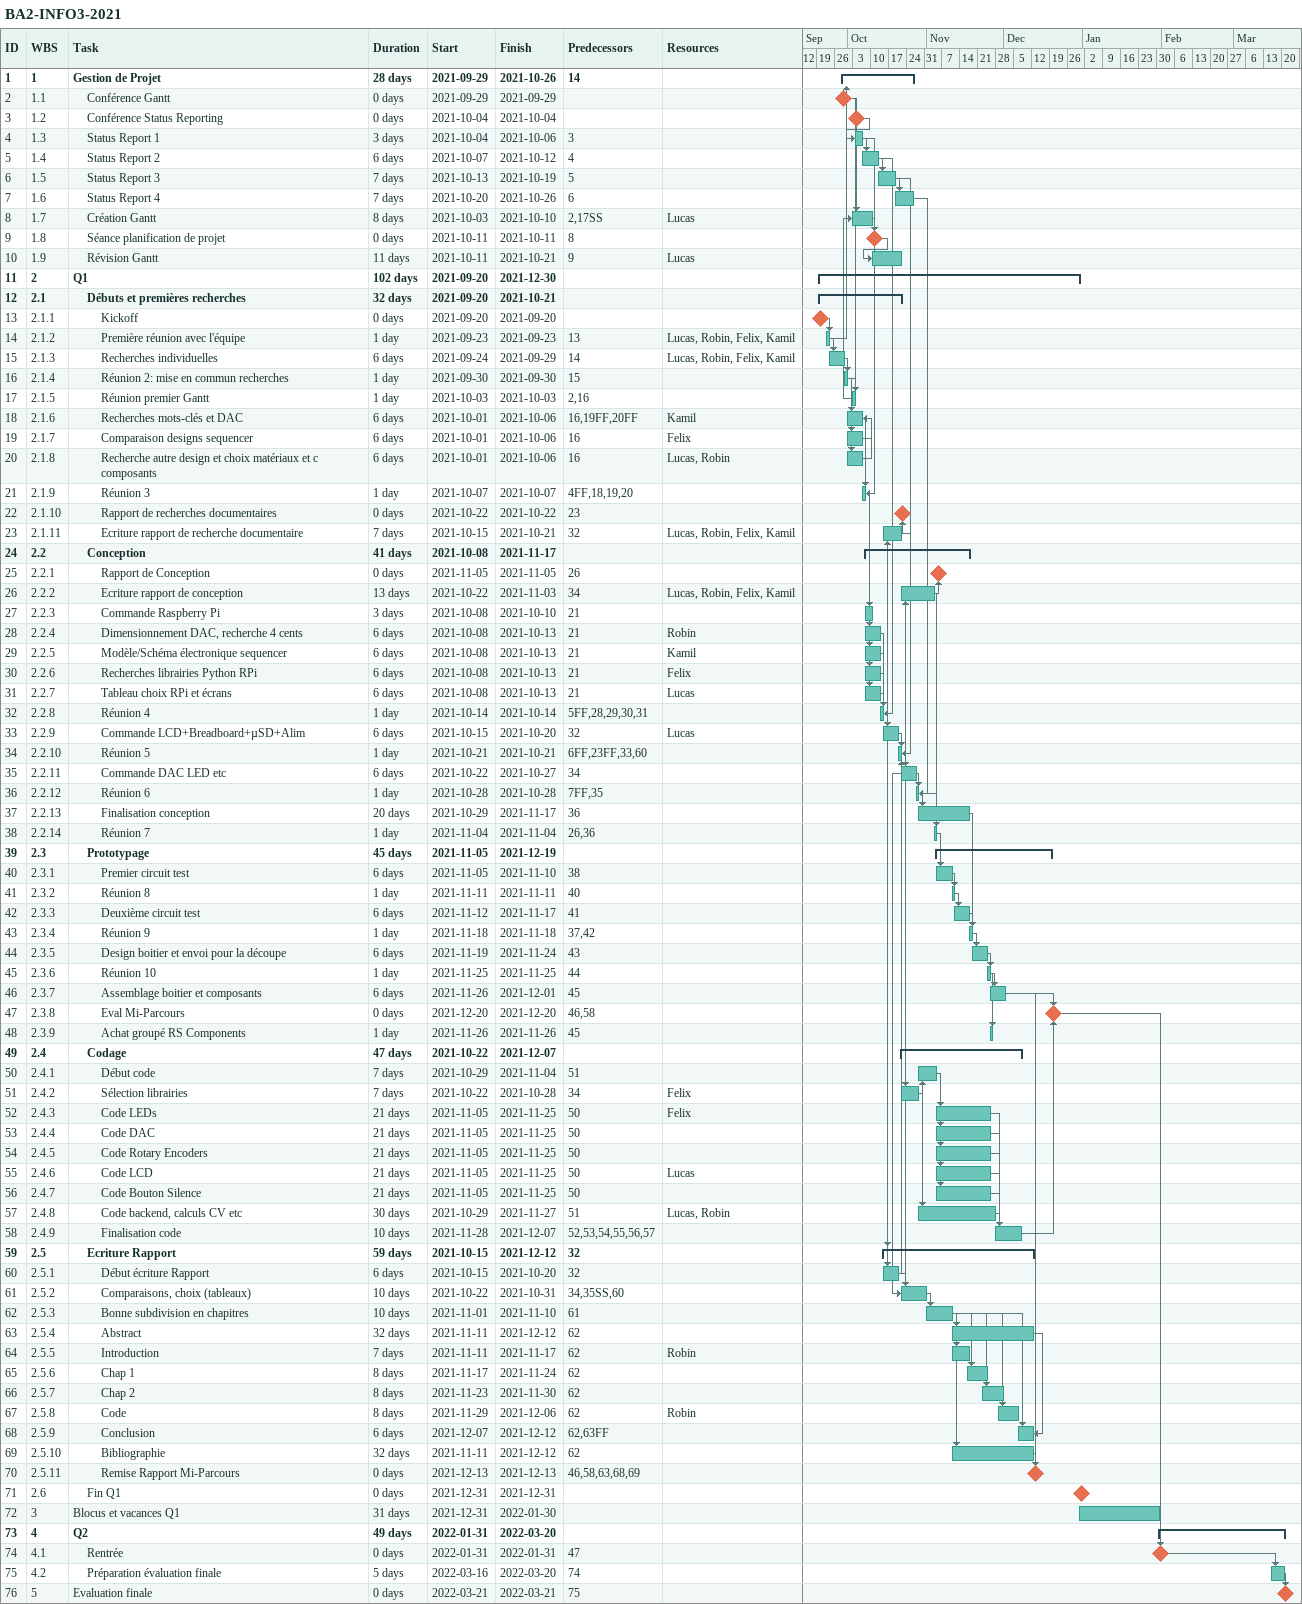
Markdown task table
BA2-INFO3-2021

| ID | WBS | Task | Duration | Start | Finish | Predecessors | Resources |
|---|---|---|---|---|---|---|---|
| 1 | 1 | **Gestion de Projet** | 28d | 2021-09-29 | 2021-10-26 | 14 |  |
| 2 | 1.1 | Conférence Gantt | 0d | 2021-09-29 | 2021-09-29 |  |  |
| 3 | 1.2 | Conférence Status Reporting | 0d | 2021-10-04 | 2021-10-04 |  |  |
| 4 | 1.3 | Status Report 1 | 3d | 2021-10-04 | 2021-10-06 | 3 |  |
| 5 | 1.4 | Status Report 2 | 6d | 2021-10-07 | 2021-10-12 | 4 |  |
| 6 | 1.5 | Status Report 3 | 7d | 2021-10-13 | 2021-10-19 | 5 |  |
| 7 | 1.6 | Status Report 4 | 7d | 2021-10-20 | 2021-10-26 | 6 |  |
| 8 | 1.7 | Création Gantt | 8d | 2021-10-03 | 2021-10-10 | 2, 17SS | Lucas |
| 9 | 1.8 | Séance planification de projet | 0d | 2021-10-11 | 2021-10-11 | 8 |  |
| 10 | 1.9 | Révision Gantt | 11d | 2021-10-11 | 2021-10-21 | 9 | Lucas |
| 11 | 2 | **Q1** | 102d | 2021-09-20 | 2021-12-30 |  |  |
| 12 | 2.1 | **Débuts et premières recherches** | 32d | 2021-09-20 | 2021-10-21 |  |  |
| 13 | 2.1.1 | Kickoff | 0d | 2021-09-20 | 2021-09-20 |  |  |
| 14 | 2.1.2 | Première réunion avec l'équipe | 1d | 2021-09-23 | 2021-09-23 | 13 | Lucas, Robin, Felix, Kamil |
| 15 | 2.1.3 | Recherches individuelles | 6d | 2021-09-24 | 2021-09-29 | 14 | Lucas, Robin, Felix, Kamil |
| 16 | 2.1.4 | Réunion 2: mise en commun recherches | 1d | 2021-09-30 | 2021-09-30 | 15 |  |
| 17 | 2.1.5 | Réunion premier Gantt | 1d | 2021-10-03 | 2021-10-03 | 2, 16 |  |
| 18 | 2.1.6 | Recherches mots-clés et DAC | 6d | 2021-10-01 | 2021-10-06 | 16, 19FF, 20FF | Kamil |
| 19 | 2.1.7 | Comparaison designs sequencer | 6d | 2021-10-01 | 2021-10-06 | 16 | Felix |
| 20 | 2.1.8 | Recherche autre design et choix matériaux et c composants | 6d | 2021-10-01 | 2021-10-06 | 16 | Lucas, Robin |
| 21 | 2.1.9 | Réunion 3 | 1d | 2021-10-07 | 2021-10-07 | 4FF, 18, 19, 20 |  |
| 22 | 2.1.10 | Rapport de recherches documentaires | 0d | 2021-10-22 | 2021-10-22 | 23 |  |
| 23 | 2.1.11 | Ecriture rapport de recherche documentaire | 7d | 2021-10-15 | 2021-10-21 | 32 | Lucas, Robin, Felix, Kamil |
| 24 | 2.2 | **Conception** | 41d | 2021-10-08 | 2021-11-17 |  |  |
| 25 | 2.2.1 | Rapport de Conception | 0d | 2021-11-05 | 2021-11-05 | 26 |  |
| 26 | 2.2.2 | Ecriture rapport de conception | 13d | 2021-10-22 | 2021-11-03 | 34 | Lucas, Robin, Felix, Kamil |
| 27 | 2.2.3 | Commande Raspberry Pi | 3d | 2021-10-08 | 2021-10-10 | 21 |  |
| 28 | 2.2.4 | Dimensionnement DAC, recherche 4 cents | 6d | 2021-10-08 | 2021-10-13 | 21 | Robin |
| 29 | 2.2.5 | Modèle/Schéma électronique sequencer | 6d | 2021-10-08 | 2021-10-13 | 21 | Kamil |
| 30 | 2.2.6 | Recherches librairies Python RPi | 6d | 2021-10-08 | 2021-10-13 | 21 | Felix |
| 31 | 2.2.7 | Tableau choix RPi et écrans | 6d | 2021-10-08 | 2021-10-13 | 21 | Lucas |
| 32 | 2.2.8 | Réunion 4 | 1d | 2021-10-14 | 2021-10-14 | 5FF, 28, 29, 30, 31 |  |
| 33 | 2.2.9 | Commande LCD+Breadboard+µSD+Alim | 6d | 2021-10-15 | 2021-10-20 | 32 | Lucas |
| 34 | 2.2.10 | Réunion 5 | 1d | 2021-10-21 | 2021-10-21 | 6FF, 23FF, 33, 60 |  |
| 35 | 2.2.11 | Commande DAC LED etc | 6d | 2021-10-22 | 2021-10-27 | 34 |  |
| 36 | 2.2.12 | Réunion 6 | 1d | 2021-10-28 | 2021-10-28 | 7FF, 35 |  |
| 37 | 2.2.13 | Finalisation conception | 20d | 2021-10-29 | 2021-11-17 | 36 |  |
| 38 | 2.2.14 | Réunion 7 | 1d | 2021-11-04 | 2021-11-04 | 26, 36 |  |
| 39 | 2.3 | **Prototypage** | 45d | 2021-11-05 | 2021-12-19 |  |  |
| 40 | 2.3.1 | Premier circuit test | 6d | 2021-11-05 | 2021-11-10 | 38 |  |
| 41 | 2.3.2 | Réunion 8 | 1d | 2021-11-11 | 2021-11-11 | 40 |  |
| 42 | 2.3.3 | Deuxième circuit test | 6d | 2021-11-12 | 2021-11-17 | 41 |  |
| 43 | 2.3.4 | Réunion 9 | 1d | 2021-11-18 | 2021-11-18 | 37, 42 |  |
| 44 | 2.3.5 | Design boitier et envoi pour la découpe | 6d | 2021-11-19 | 2021-11-24 | 43 |  |
| 45 | 2.3.6 | Réunion 10 | 1d | 2021-11-25 | 2021-11-25 | 44 |  |
| 46 | 2.3.7 | Assemblage boitier et composants | 6d | 2021-11-26 | 2021-12-01 | 45 |  |
| 47 | 2.3.8 | Eval Mi-Parcours | 0d | 2021-12-20 | 2021-12-20 | 46, 58 |  |
| 48 | 2.3.9 | Achat groupé RS Components | 1d | 2021-11-26 | 2021-11-26 | 45 |  |
| 49 | 2.4 | **Codage** | 47d | 2021-10-22 | 2021-12-07 |  |  |
| 50 | 2.4.1 | Début code | 7d | 2021-10-29 | 2021-11-04 | 51 |  |
| 51 | 2.4.2 | Sélection librairies | 7d | 2021-10-22 | 2021-10-28 | 34 | Felix |
| 52 | 2.4.3 | Code LEDs | 21d | 2021-11-05 | 2021-11-25 | 50 | Felix |
| 53 | 2.4.4 | Code DAC | 21d | 2021-11-05 | 2021-11-25 | 50 |  |
| 54 | 2.4.5 | Code Rotary Encoders | 21d | 2021-11-05 | 2021-11-25 | 50 |  |
| 55 | 2.4.6 | Code LCD | 21d | 2021-11-05 | 2021-11-25 | 50 | Lucas |
| 56 | 2.4.7 | Code Bouton Silence | 21d | 2021-11-05 | 2021-11-25 | 50 |  |
| 57 | 2.4.8 | Code backend, calculs CV etc | 30d | 2021-10-29 | 2021-11-27 | 51 | Lucas, Robin |
| 58 | 2.4.9 | Finalisation code | 10d | 2021-11-28 | 2021-12-07 | 52, 53, 54, 55, 56, 57 |  |
| 59 | 2.5 | **Ecriture Rapport** | 59d | 2021-10-15 | 2021-12-12 | 32 |  |
| 60 | 2.5.1 | Début écriture Rapport | 6d | 2021-10-15 | 2021-10-20 | 32 |  |
| 61 | 2.5.2 | Comparaisons, choix (tableaux) | 10d | 2021-10-22 | 2021-10-31 | 34, 35SS, 60 |  |
| 62 | 2.5.3 | Bonne subdivision en chapitres | 10d | 2021-11-01 | 2021-11-10 | 61 |  |
| 63 | 2.5.4 | Abstract | 32d | 2021-11-11 | 2021-12-12 | 62 |  |
| 64 | 2.5.5 | Introduction | 7d | 2021-11-11 | 2021-11-17 | 62 | Robin |
| 65 | 2.5.6 | Chap 1 | 8d | 2021-11-17 | 2021-11-24 | 62 |  |
| 66 | 2.5.7 | Chap 2 | 8d | 2021-11-23 | 2021-11-30 | 62 |  |
| 67 | 2.5.8 | Code | 8d | 2021-11-29 | 2021-12-06 | 62 | Robin |
| 68 | 2.5.9 | Conclusion | 6d | 2021-12-07 | 2021-12-12 | 62, 63FF |  |
| 69 | 2.5.10 | Bibliographie | 32d | 2021-11-11 | 2021-12-12 | 62 |  |
| 70 | 2.5.11 | Remise Rapport Mi-Parcours | 0d | 2021-12-13 | 2021-12-13 | 46, 58, 63, 68, 69 |  |
| 71 | 2.6 | Fin Q1 | 0d | 2021-12-31 | 2021-12-31 |  |  |
| 72 | 3 | Blocus et vacances Q1 | 31d | 2021-12-31 | 2022-01-30 |  |  |
| 73 | 4 | **Q2** | 49d | 2022-01-31 | 2022-03-20 |  |  |
| 74 | 4.1 | Rentrée | 0d | 2022-01-31 | 2022-01-31 | 47 |  |
| 75 | 4.2 | Préparation évaluation finale | 5d | 2022-03-16 | 2022-03-20 | 74 |  |
| 76 | 5 | Evaluation finale | 0d | 2022-03-21 | 2022-03-21 | 75 |  |
